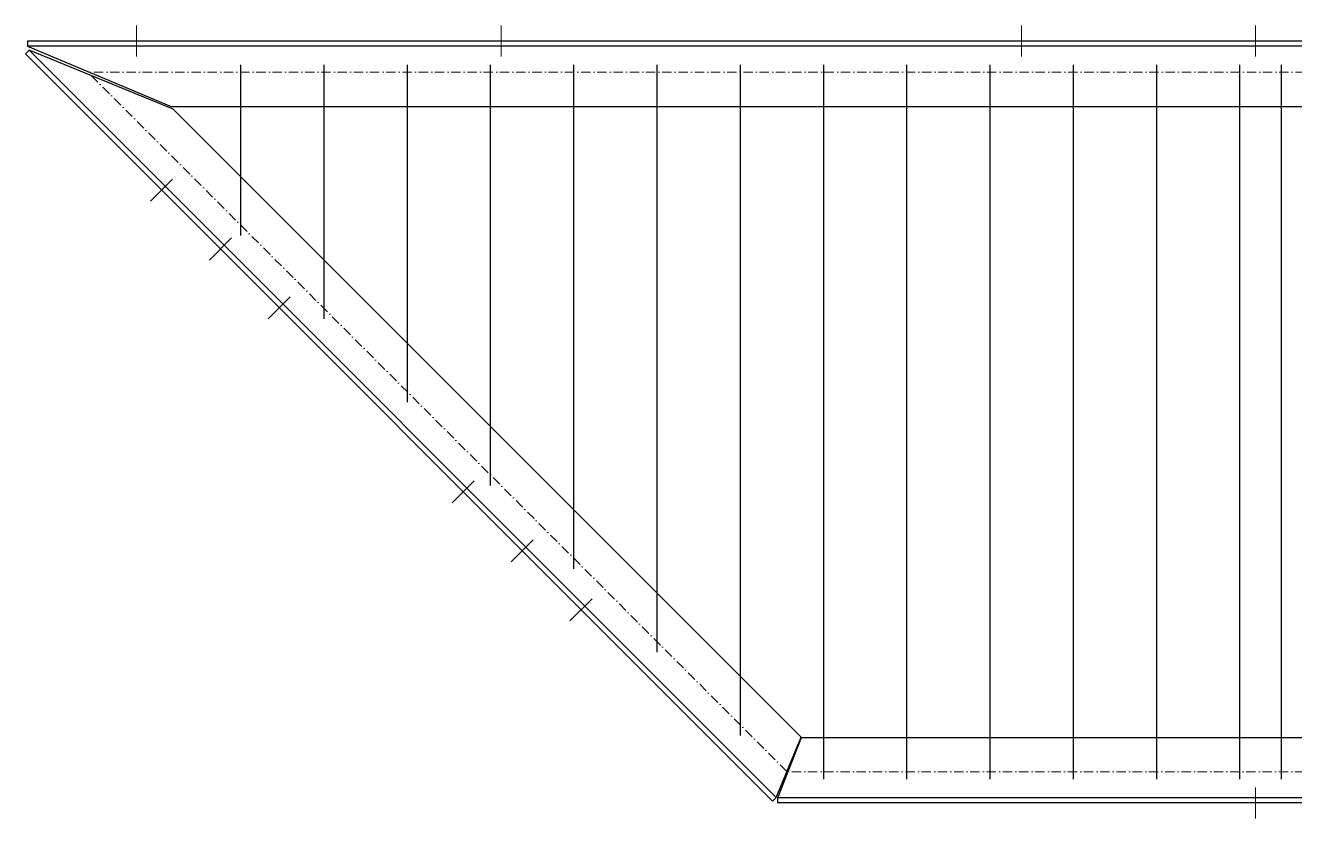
# Model space of a CAD drawing. Extents: x 200306 to 244369, y -126880 to -87343.
# Drawn here: x 209007 to 210227, y -117520 to -116758 of the extents above; entities that cross this region are included whole.
import ezdxf

# ---------------------------------------------------------------- set-up
doc = ezdxf.new("R2010")
doc.units = 0
doc.header["$MEASUREMENT"] = 0
doc.linetypes.add('DashDot', pattern=[15.6, 9, -3, 0.6, -3])
doc.layers.get('0').update_dxf_attribs({"linetype": 'CONTINUOUS', "lineweight": 25})

msp = doc.modelspace()

# ---------------------------------------------------------------- linework, layer by layer
at = {"color": 4, "linetype": 'Continuous', "lineweight": 30}
for p, q in [((209010.72926, -116781.60922), (209728.44264, -117499.3226)), ((210698.40076, -117499.57386), (209730.02343, -117499.57386))]:
    msp.add_line(p, q, dxfattribs=at)
at = {"color": 2, "linetype": 'DashDot', "lineweight": 15}
for p, q in [((211359.66944, -116802.82242), (209068.77019, -116802.82242)), ((209070.46759, -116805.99221), (209738.80542, -117474.33003)), ((210688.48697, -117474.57386), (209739.93722, -117474.57386))]:
    msp.add_line(p, q, dxfattribs=at)
at = {"color": 3, "linetype": 'Continuous'}
for p, q in [((209214.22178, -116959.6561), (209214.2199, -116795.83391)), ((209294.2227, -117039.65702), (209294.2199, -116795.83299)), ((209374.22362, -117119.65794), (209374.2199, -116795.83207)), ((209454.22454, -117199.65886), (209454.2199, -116795.83115)), ((209534.22546, -117279.65978), (209534.2199, -116795.83024)), ((209614.22638, -117359.6607), (209614.2199, -116795.82932)), ((209694.2273, -117439.66162), (209694.2199, -116795.8284)), ((209774.22778, -117481.57892), (209774.2199, -116795.82748)), ((209854.22778, -117481.578), (209854.2199, -116795.82656)), ((209934.22778, -117481.57708), (209934.2199, -116795.82564)), ((210014.22778, -117481.57616), (210014.2199, -116795.82472)), ((210094.22778, -117481.57524), (210094.2199, -116795.8238)), ((210174.22778, -117481.57432), (210174.2199, -116795.82288))]:
    msp.add_line(p, q, dxfattribs=at)
at = {"color": 1, "linetype": 'Continuous'}
msp.add_line((210214.21201, -117481.57386), (210214.2199, -116795.82242), dxfattribs=at)
at = {"color": 3, "linetype": 'Continuous', "lineweight": 20}
for points in [[(209114.10689, -116757.82242), (209114.10689, -116787.82242)], [(209464.21982, -116757.82242), (209464.21982, -116787.82242)], [(209964.21982, -116757.82242), (209964.21982, -116787.82242)], [(210189.21982, -116757.82242), (210189.21982, -116787.82242)], [(209127.40188, -116926.56611), (209148.61508, -116905.3529)], [(209183.97042, -116983.13465), (209205.18363, -116961.92144)], [(209240.53896, -117039.70319), (209261.75217, -117018.48999)], [(209417.31566, -117216.47989), (209438.52886, -117195.26668)], [(209473.8842, -117273.04843), (209495.09741, -117251.83522)], [(209530.45274, -117329.61697), (209551.66595, -117308.40377)], [(210189.21982, -117519.57386), (210189.21982, -117489.57386)]]:
    msp.add_lwpolyline(points, dxfattribs=at)
at = {"color": 7, "linetype": 'Continuous', "lineweight": 30}
for points in [[(209010.72926, -116781.60922), (209007.19373, -116785.14475)], [(211419.1522, -116772.82242), (209009.28743, -116772.82242)], [(209009.28743, -116772.82242), (209009.28743, -116777.82242)], [(209009.28743, -116777.82242), (209147.28743, -116835.82242)], [(209149.32219, -116838.17776), (209010.72926, -116781.60922)], [(209007.19373, -116785.14475), (209724.90711, -117502.85813)], [(209147.28743, -116835.82242), (211281.1522, -116835.82242)], [(209752.48427, -117441.33984), (209149.32219, -116838.17776)], [(209728.44264, -117499.3226), (209752.48427, -117441.33984)], [(209730.02343, -117499.57386), (209753.02343, -117441.57386)], [(209753.02343, -117441.57386), (210675.40076, -117441.57386)], [(209724.90711, -117502.85813), (209728.44264, -117499.3226)], [(209730.02343, -117504.57386), (209730.02343, -117499.57386)], [(210698.40076, -117504.57386), (209730.02343, -117504.57386)]]:
    msp.add_lwpolyline(points, dxfattribs=at)
at = {"color": 4, "linetype": 'Continuous', "lineweight": 30}
msp.add_lwpolyline([(211419.1522, -116777.82242), (209009.28743, -116777.82242)], dxfattribs=at)

doc.saveas('drawing.dxf')
